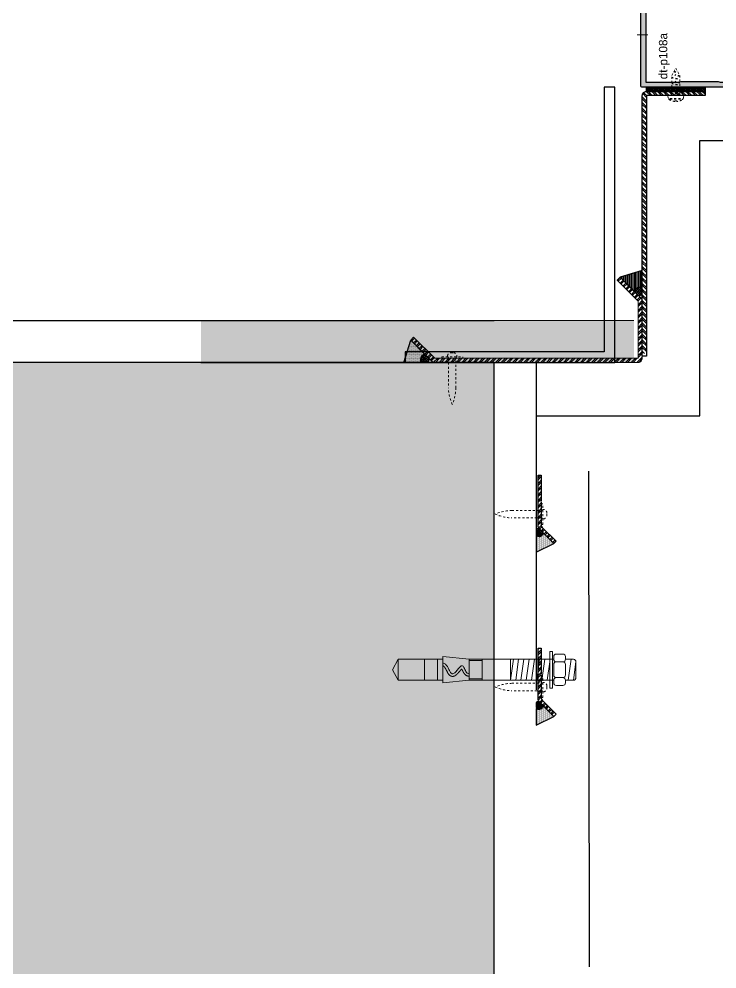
# Model space of a CAD drawing. Header units: inches. Extents: x -772 to 6765, y -813 to 4093.
# Drawn here: x 5967.34 to 6000.63, y 11.08 to 56.38 of the extents above; entities that cross this region are included whole.
import ezdxf

# ---------------------------------------------------------------- set-up
doc = ezdxf.new("R2010")
doc.units = ezdxf.units.IN
doc.header["$MEASUREMENT"] = 0
doc.linetypes.add('HIDDEN2', pattern=[0.1875, 0.125, -0.0625])
for name, color, linetype in [('aksoy_bant', 1, 'Continuous'), ('aksoy_block', 7, 'Continuous'), ('aksoy_detaytarama', 252, 'Continuous'), ('aksoy_kapali', 3, 'Continuous'), ('aksoy_silikon', 1, 'Continuous'), ('block_genel', 7, 'Continuous'), ('FHM_WAL_Siva', 30, 'Continuous'), ('H_FAC_Giydirme', 100, 'Continuous'), ('H_FAC_Metal', 181, 'Continuous'), ('H_GEN_YalitimIsi', 32, 'BATTING'), ('H_STR_Betonarme', 4, 'Continuous'), ('H_STR_BetonarmeTarama', 251, 'Continuous'), ('TARAMA', 251, 'Continuous'), ('VD', 13, 'Continuous')]:
    doc.layers.add(name, color=color, linetype=linetype)
for name, color, linetype, lineweight in [('aksoy_vida', 8, 'Continuous', 0), ('MRS-TARAMA', 253, 'Continuous', 13), ('S02_Beschriftung', 40, 'Continuous', 25)]:
    doc.layers.add(name, color=color, linetype=linetype, lineweight=lineweight)
doc.styles.get("Standard").update_dxf_attribs({"font": 'arial.ttf'})
doc.linetypes.add('BATTING', pattern='A,0.00254,-2.54,[134,ltypeshp.shx,S=2.54,R=0,X=-2.54,Y=0],-5.08,[134,ltypeshp.shx,S=2.54,R=180,X=2.54,Y=0],-2.54', length=10.16254)

# ---------------------------------------------------------------- blocks, each defined once
blk = doc.blocks.new('CIVI-22')
at = {"layer": 'aksoy_vida', "linetype": 'HIDDEN2', "ltscale": 0.2}
for points in [[(-1.8, 0.03), (-1.8, 14.06, -0.090362), (0, 22.06, -0.090362), (1.8, 14.06), (1.8, 0.03)], [(-1.8, 0.06, -0.125882), (-2, -0.75), (-2.22, -0.81), (-2.22, -1.15, 0.388879), (-0.63, -2.62), (0.63, -2.62, 0.388879), (2.22, -1.15), (2.22, -0.81), (2, -0.75, -0.125882), (1.8, 0.06)]]:
    blk.add_lwpolyline(points, format="xyb", dxfattribs=at)
blk.add_lwpolyline([(5, 0), (-5, 0), (-5, -0.75), (5, -0.75), (5, 0)], dxfattribs=at)
blk = doc.blocks.new('BASKI')
at = {"layer": 'aksoy_detaytarama'}
h = blk.add_hatch(dxfattribs=at)
h.set_pattern_fill('DOTS', color=256, scale=0.2, angle=-90)
h.set_pattern_definition([(270, (0, 0), (0.3175, -0.15875), [0, -0.3175])])
edge = h.paths.add_edge_path()
edge.add_line((-7.51, 7.51), (-2.44, 2.44))
edge.add_arc((-0.37, 2.2), 2.09, 49.0386, 173.3123, ccw=False)
edge.add_line((1, 3.77), (1, 11.67))
edge.add_line((1, 11.67), (-7.51, 7.51))
h = blk.add_hatch(dxfattribs=at)
h.set_pattern_fill('ANSI37', color=256, scale=0.2, angle=-90)
h.set_pattern_definition([(315, (0, 0), (0.44901, 0.44901), []), (45, (0, 0), (-0.44901, 0.44901), [])])
edge = h.paths.add_edge_path()
edge.add_arc((-0.06, 1.43), 1.06, 201.4413, 361.9736)
edge.add_line((1, 1.46), (1, 3.18))
edge.add_arc((-0.46, 2.37), 1.67, 29.1753, 189.1101)
edge.add_line((-2.11, 2.11), (-1.05, 1.04))
at = {"layer": 'TARAMA', "linetype": 'Continuous'}
h = blk.add_hatch(dxfattribs=at)
h.set_pattern_fill('ANSI32', color=256, scale=0.2, style=0)
h.set_pattern_definition([(45, (0, 0), (-1.34704, 1.34704), []), (45, (0.898, 0), (-1.34704, 1.34704), [])])
h.paths.add_polyline_path([(-1.5, -12.2), (-1.5, -0.62), (-8.57, 6.45), (-7.51, 7.51), (0, 0), (0, -25), (-1.5, -25), (-1.5, -12.8), (-1.2, -12.5)])
at = {"layer": 'aksoy_bant'}
blk.add_lwpolyline([(-1.05, 1.04, 0.843066), (1, 1.46), (1, 3.18, 0.838616), (-2.11, 2.11)], format="xyb", close=True, dxfattribs=at)
at = {"layer": 'aksoy_silikon'}
blk.add_lwpolyline([(-7.51, 7.51), (-2.44, 2.44, -0.602487), (1, 3.77), (1, 11.67)], format="xyb", close=True, dxfattribs=at)
at = {"layer": 'H_FAC_Metal'}
blk.add_lwpolyline([(-1.5, -12.2), (-1.5, -1.24, 0.198912), (-1.94, -0.18), (-8.57, 6.45), (-7.51, 7.51), (-0.44, 0.44, -0.198912), (0, -0.62), (0, -25), (-1.5, -25), (-1.5, -12.8), (-1.2, -12.5)], format="xyb", close=True, dxfattribs=at)
at = {"layer": 'VD', "rotation": 270}
blk.add_blockref('CIVI-22', (-1.51, -6.48), dxfattribs=at)
blk = doc.blocks.new('RYN_0342506', base_point=(58, 24.6))
at = {"layer": 'aksoy_detaytarama', "ltscale": 0.1, "extrusion": (0, 0, -1)}
h = blk.add_hatch(color=256, dxfattribs=at)
h.dxf.hatch_style = 1
h.paths.add_polyline_path([(-88.15, 53), (-88.15, 46.2), (-74.45, 46.2), (-74.45, 53)], flags=16)
edge = h.paths.add_edge_path()
edge.add_arc((-87.65, 72.1), 0.5, 450.0013, 539.9987)
edge.add_line((-88.15, 72.1), (-88.15, 54.7))
edge.add_line((-88.15, 54.7), (-58.5, 54.7))
edge.add_arc((-58.5, 54.2), 0.5, 360, 450, ccw=False)
edge.add_line((-58, 54.2), (-58, 52.5))
edge.add_line((-58, 52.5), (-58.11, 52.5))
edge.add_line((-58.11, 52.5), (-58.33, 52.12))
edge.add_arc((-58.5, 52.22), 0.2, 210, 330, ccw=False)
edge.add_line((-58.67, 52.12), (-58.83, 52.39))
edge.add_arc((-59, 52.29), 0.2, 390, 510)
edge.add_line((-59.17, 52.39), (-59.33, 52.12))
edge.add_arc((-59.5, 52.22), 0.2, 210, 330, ccw=False)
edge.add_line((-59.67, 52.12), (-59.83, 52.39))
edge.add_arc((-60, 52.29), 0.2, 390, 510)
edge.add_line((-60.17, 52.39), (-60.33, 52.12))
edge.add_arc((-60.5, 52.22), 0.2, 210, 330, ccw=False)
edge.add_line((-60.67, 52.12), (-60.83, 52.39))
edge.add_arc((-61, 52.29), 0.2, 390, 510)
edge.add_line((-61.17, 52.39), (-61.33, 52.12))
edge.add_arc((-61.5, 52.22), 0.2, 210, 330, ccw=False)
edge.add_line((-61.67, 52.12), (-61.83, 52.39))
edge.add_arc((-62, 52.29), 0.2, 390, 510)
edge.add_line((-62.17, 52.39), (-62.33, 52.12))
edge.add_arc((-62.5, 52.22), 0.2, 210, 330, ccw=False)
edge.add_line((-62.67, 52.12), (-62.83, 52.39))
edge.add_arc((-63, 52.29), 0.2, 390, 510)
edge.add_line((-63.17, 52.39), (-63.33, 52.12))
edge.add_arc((-63.5, 52.22), 0.2, 210, 330, ccw=False)
edge.add_line((-63.67, 52.12), (-63.83, 52.39))
edge.add_arc((-64, 52.29), 0.2, 390, 510)
edge.add_line((-64.17, 52.39), (-64.33, 52.12))
edge.add_arc((-64.5, 52.22), 0.2, 210, 330, ccw=False)
edge.add_line((-64.67, 52.12), (-64.83, 52.39))
edge.add_arc((-65, 52.29), 0.2, 390, 510)
edge.add_line((-65.17, 52.39), (-65.33, 52.12))
edge.add_arc((-65.5, 52.22), 0.2, 210, 330, ccw=False)
edge.add_line((-65.67, 52.12), (-65.83, 52.39))
edge.add_arc((-66, 52.29), 0.2, 390, 510)
edge.add_line((-66.17, 52.39), (-66.33, 52.12))
edge.add_arc((-66.5, 52.22), 0.2, 210, 330, ccw=False)
edge.add_line((-66.67, 52.12), (-66.83, 52.39))
edge.add_arc((-67, 52.29), 0.2, 390, 510)
edge.add_line((-67.17, 52.39), (-67.33, 52.12))
edge.add_arc((-67.5, 52.22), 0.2, 210, 330, ccw=False)
edge.add_line((-67.67, 52.12), (-67.83, 52.39))
edge.add_arc((-68, 52.29), 0.2, 390, 510)
edge.add_line((-68.17, 52.39), (-68.33, 52.12))
edge.add_arc((-68.5, 52.22), 0.2, 210, 330, ccw=False)
edge.add_line((-68.67, 52.12), (-68.83, 52.39))
edge.add_arc((-69, 52.29), 0.2, 390, 510)
edge.add_line((-69.17, 52.39), (-69.33, 52.12))
edge.add_arc((-69.5, 52.22), 0.2, 210, 330, ccw=False)
edge.add_line((-69.67, 52.12), (-69.83, 52.39))
edge.add_arc((-70, 52.29), 0.2, 390, 510)
edge.add_line((-70.17, 52.39), (-70.33, 52.12))
edge.add_arc((-70.5, 52.22), 0.2, 210, 330, ccw=False)
edge.add_line((-70.67, 52.12), (-70.89, 52.5))
edge.add_line((-70.89, 52.5), (-71, 52.5))
edge.add_arc((-71, 51.5), 1, 450, 540)
edge.add_line((-72, 51.5), (-72, 47.7))
edge.add_arc((-71, 47.7), 1, 540, 630)
edge.add_line((-71, 46.7), (-70.39, 46.7))
edge.add_line((-70.39, 46.7), (-70.17, 47.07))
edge.add_arc((-70, 46.97), 0.2, 390, 510, ccw=False)
edge.add_line((-69.83, 47.07), (-69.67, 46.81))
edge.add_arc((-69.5, 46.91), 0.2, 570, 690)
edge.add_line((-69.33, 46.81), (-69.17, 47.07))
edge.add_arc((-69, 46.97), 0.2, 390, 510, ccw=False)
edge.add_line((-68.83, 47.07), (-68.67, 46.81))
edge.add_arc((-68.5, 46.91), 0.2, 570, 690)
edge.add_line((-68.33, 46.81), (-68.17, 47.07))
edge.add_arc((-68, 46.97), 0.2, 390, 510, ccw=False)
edge.add_line((-67.83, 47.07), (-67.67, 46.81))
edge.add_arc((-67.5, 46.91), 0.2, 570, 690)
edge.add_line((-67.33, 46.81), (-67.17, 47.07))
edge.add_arc((-67, 46.97), 0.2, 390, 510, ccw=False)
edge.add_line((-66.83, 47.07), (-66.67, 46.81))
edge.add_arc((-66.5, 46.91), 0.2, 570, 690)
edge.add_line((-66.33, 46.81), (-66.17, 47.07))
edge.add_arc((-66, 46.97), 0.2, 390, 510, ccw=False)
edge.add_line((-65.83, 47.07), (-65.67, 46.81))
edge.add_arc((-65.5, 46.91), 0.2, 570, 690)
edge.add_line((-65.33, 46.81), (-65.17, 47.07))
edge.add_arc((-65, 46.97), 0.2, 390, 510, ccw=False)
edge.add_line((-64.83, 47.07), (-64.67, 46.81))
edge.add_arc((-64.5, 46.91), 0.2, 570, 690)
edge.add_line((-64.33, 46.81), (-64.17, 47.07))
edge.add_arc((-64, 46.97), 0.2, 390, 510, ccw=False)
edge.add_line((-63.83, 47.07), (-63.67, 46.81))
edge.add_arc((-63.5, 46.91), 0.2, 570, 690)
edge.add_line((-63.33, 46.81), (-63.17, 47.07))
edge.add_arc((-63, 46.97), 0.2, 390, 510, ccw=False)
edge.add_line((-62.83, 47.07), (-62.67, 46.81))
edge.add_arc((-62.5, 46.91), 0.2, 570, 690)
edge.add_line((-62.33, 46.81), (-62.17, 47.07))
edge.add_arc((-62, 46.97), 0.2, 390, 510, ccw=False)
edge.add_line((-61.83, 47.07), (-61.67, 46.81))
edge.add_arc((-61.5, 46.91), 0.2, 570, 690)
edge.add_line((-61.33, 46.81), (-61.17, 47.07))
edge.add_arc((-61, 46.97), 0.2, 390, 510, ccw=False)
edge.add_line((-60.83, 47.07), (-60.67, 46.81))
edge.add_arc((-60.5, 46.91), 0.2, 570, 690)
edge.add_line((-60.33, 46.81), (-60.17, 47.07))
edge.add_arc((-60, 46.97), 0.2, 390, 510, ccw=False)
edge.add_line((-59.83, 47.07), (-59.67, 46.81))
edge.add_arc((-59.5, 46.91), 0.2, 570, 690)
edge.add_line((-59.33, 46.81), (-59.17, 47.07))
edge.add_arc((-59, 46.97), 0.2, 390, 510, ccw=False)
edge.add_line((-58.83, 47.07), (-58.61, 46.7))
edge.add_line((-58.61, 46.7), (-58, 46.7))
edge.add_line((-58, 46.7), (-58, 45))
edge.add_arc((-58.5, 45), 0.5, 270, 360, ccw=False)
edge.add_line((-58.5, 44.5), (-88.15, 44.5))
edge.add_line((-88.15, 44.5), (-88.15, 27.1))
edge.add_arc((-87.65, 27.1), 0.5, 540.0013, 629.9987)
edge.add_line((-87.65, 26.6), (-79.85, 26.6))
edge.add_line((-79.85, 26.6), (-79.85, 32.9))
edge.add_arc((-78.65, 32.9), 1.2, 450, 540, ccw=False)
edge.add_line((-78.65, 34.1), (-75.15, 34.1))
edge.add_arc((-75.15, 33.6), 0.5, 360, 450, ccw=False)
edge.add_line((-74.65, 33.6), (-74.65, 32.2))
edge.add_arc((-74.95, 32.2), 0.3, 270, 360.5033, ccw=False)
edge.add_line((-74.95, 31.9), (-75.15, 31.9))
edge.add_arc((-75.15, 32.4), 0.5, 540, 630, ccw=False)
edge.add_line((-75.65, 32.4), (-75.65, 32.9))
edge.add_line((-75.65, 32.9), (-77.65, 32.9))
edge.add_line((-77.65, 32.9), (-77.65, 29.6))
edge.add_line((-77.65, 29.6), (-77.85, 29.4))
edge.add_line((-77.85, 29.4), (-77.65, 29.2))
edge.add_line((-77.65, 29.2), (-77.65, 25.9))
edge.add_line((-77.65, 25.9), (-75.65, 25.9))
edge.add_line((-75.65, 25.9), (-75.65, 26.4))
edge.add_arc((-75.15, 26.4), 0.5, 450, 540, ccw=False)
edge.add_line((-75.15, 26.9), (-74.95, 26.9))
edge.add_arc((-74.95, 26.6), 0.3, 360, 450, ccw=False)
edge.add_line((-74.65, 26.6), (-74.65, 25.1))
edge.add_arc((-75.15, 25.1), 0.5, 270, 360, ccw=False)
edge.add_line((-75.15, 24.6), (-220.65, 24.6))
edge.add_arc((-220.65, 25.1), 0.5, 540.0003, 629.9997, ccw=False)
edge.add_line((-221.15, 25.1), (-221.15, 74.1))
edge.add_arc((-220.65, 74.1), 0.5, 450.0003, 539.9997, ccw=False)
edge.add_line((-220.65, 74.6), (-75.15, 74.6))
edge.add_arc((-75.15, 74.1), 0.5, 360, 450, ccw=False)
edge.add_line((-74.65, 74.1), (-74.65, 72.6))
edge.add_arc((-74.95, 72.6), 0.3, 270, 360, ccw=False)
edge.add_line((-74.95, 72.3), (-75.15, 72.3))
edge.add_arc((-75.15, 72.8), 0.5, 180, 270, ccw=False)
edge.add_line((-75.65, 72.8), (-75.65, 73.3))
edge.add_line((-75.65, 73.3), (-77.65, 73.3))
edge.add_line((-77.65, 73.3), (-77.65, 70))
edge.add_line((-77.65, 70), (-77.85, 69.8))
edge.add_line((-77.85, 69.8), (-77.65, 69.6))
edge.add_line((-77.65, 69.6), (-77.65, 66.3))
edge.add_line((-77.65, 66.3), (-75.65, 66.3))
edge.add_line((-75.65, 66.3), (-75.65, 66.8))
edge.add_arc((-75.15, 66.8), 0.5, 450, 540, ccw=False)
edge.add_line((-75.15, 67.3), (-74.95, 67.3))
edge.add_arc((-74.95, 67), 0.3, 359.4967, 450, ccw=False)
edge.add_line((-74.65, 67), (-74.65, 65.6))
edge.add_arc((-75.15, 65.6), 0.5, 270, 360, ccw=False)
edge.add_line((-75.15, 65.1), (-78.65, 65.1))
edge.add_arc((-78.65, 66.3), 1.2, 540, 630, ccw=False)
edge.add_line((-79.85, 66.3), (-79.85, 72.6))
edge.add_line((-79.85, 72.6), (-87.65, 72.6))
h.paths.add_polyline_path([(-218.65, 72.4), (-203.15, 72.4), (-202.15, 72.1), (-184.15, 72.1), (-183.15, 72.4), (-132.15, 72.4), (-131.15, 72.1), (-127.15, 72.1), (-126.15, 72.4), (-90.15, 72.4), (-90.15, 26.8), (-126.15, 26.8), (-127.15, 27.1), (-131.15, 27.1), (-132.15, 26.8), (-183.15, 26.8), (-183.15, 26.8), (-184.15, 27.1), (-202.15, 27.1), (-203.15, 26.8), (-218.65, 26.8)], flags=16)
at = {"layer": 'H_FAC_Giydirme', "extrusion": (0, 0, -1)}
blk.add_lwpolyline([(-87.65, 72.6, 0.4142), (-88.15, 72.1), (-88.15, 54.7), (-58.5, 54.7, -0.414214), (-58, 54.2), (-58, 52.5), (-58.11, 52.5), (-58.33, 52.12, -0.57735), (-58.67, 52.12), (-58.83, 52.39, 0.57735), (-59.17, 52.39), (-59.33, 52.12, -0.57735), (-59.67, 52.12), (-59.83, 52.39, 0.57735), (-60.17, 52.39), (-60.33, 52.12, -0.57735), (-60.67, 52.12), (-60.83, 52.39, 0.57735), (-61.17, 52.39), (-61.33, 52.12, -0.57735), (-61.67, 52.12), (-61.83, 52.39, 0.57735), (-62.17, 52.39), (-62.33, 52.12, -0.57735), (-62.67, 52.12), (-62.83, 52.39, 0.57735), (-63.17, 52.39), (-63.33, 52.12, -0.57735), (-63.67, 52.12), (-63.83, 52.39, 0.57735), (-64.17, 52.39), (-64.33, 52.12, -0.57735), (-64.67, 52.12), (-64.83, 52.39, 0.57735), (-65.17, 52.39), (-65.33, 52.12, -0.57735), (-65.67, 52.12), (-65.83, 52.39, 0.57735), (-66.17, 52.39), (-66.33, 52.12, -0.57735), (-66.67, 52.12), (-66.83, 52.39, 0.57735), (-67.17, 52.39), (-67.33, 52.12, -0.57735), (-67.67, 52.12), (-67.83, 52.39, 0.57735), (-68.17, 52.39), (-68.33, 52.12, -0.57735), (-68.67, 52.12), (-68.83, 52.39, 0.57735), (-69.17, 52.39), (-69.33, 52.12, -0.57735), (-69.67, 52.12), (-69.83, 52.39, 0.57735), (-70.17, 52.39), (-70.33, 52.12, -0.57735), (-70.67, 52.12), (-70.89, 52.5), (-71, 52.5, 0.414214), (-72, 51.5), (-72, 47.7, 0.414214), (-71, 46.7), (-70.39, 46.7), (-70.17, 47.07, -0.57735), (-69.83, 47.07), (-69.67, 46.81, 0.57735), (-69.33, 46.81), (-69.17, 47.07, -0.57735), (-68.83, 47.07), (-68.67, 46.81, 0.57735), (-68.33, 46.81), (-68.17, 47.07, -0.57735), (-67.83, 47.07), (-67.67, 46.81, 0.57735), (-67.33, 46.81), (-67.17, 47.07, -0.57735), (-66.83, 47.07), (-66.67, 46.81, 0.57735), (-66.33, 46.81), (-66.17, 47.07, -0.57735), (-65.83, 47.07), (-65.67, 46.81, 0.57735), (-65.33, 46.81), (-65.17, 47.07, -0.57735), (-64.83, 47.07), (-64.67, 46.81, 0.57735), (-64.33, 46.81), (-64.17, 47.07, -0.57735), (-63.83, 47.07), (-63.67, 46.81, 0.57735), (-63.33, 46.81), (-63.17, 47.07, -0.57735), (-62.83, 47.07), (-62.67, 46.81, 0.57735), (-62.33, 46.81), (-62.17, 47.07, -0.57735), (-61.83, 47.07), (-61.67, 46.81, 0.57735), (-61.33, 46.81), (-61.17, 47.07, -0.57735), (-60.83, 47.07), (-60.67, 46.81, 0.57735), (-60.33, 46.81), (-60.17, 47.07, -0.57735), (-59.83, 47.07), (-59.67, 46.81, 0.57735), (-59.33, 46.81), (-59.17, 47.07, -0.57735), (-58.83, 47.07), (-58.61, 46.7), (-58, 46.7), (-58, 45, -0.414214), (-58.5, 44.5), (-88.15, 44.5), (-88.15, 27.1, 0.4142), (-87.65, 26.6), (-79.85, 26.6), (-79.85, 32.9, -0.414214), (-78.65, 34.1), (-75.15, 34.1, -0.414214), (-74.65, 33.6), (-74.65, 32.2, -0.416789), (-74.95, 31.9), (-75.15, 31.9, -0.414214), (-75.65, 32.4), (-75.65, 32.9), (-77.65, 32.9), (-77.65, 29.6), (-77.85, 29.4), (-77.65, 29.2), (-77.65, 25.9), (-75.65, 25.9), (-75.65, 26.4, -0.414214), (-75.15, 26.9), (-74.95, 26.9, -0.414214), (-74.65, 26.6), (-74.65, 25.1, -0.414214), (-75.15, 24.6), (-220.65, 24.6, -0.41421), (-221.15, 25.1), (-221.15, 74.1, -0.41421), (-220.65, 74.6), (-75.15, 74.6, -0.414214), (-74.65, 74.1), (-74.65, 72.6, -0.414214), (-74.95, 72.3), (-75.15, 72.3, -0.414214), (-75.65, 72.8), (-75.65, 73.3), (-77.65, 73.3), (-77.65, 70), (-77.85, 69.8), (-77.65, 69.6), (-77.65, 66.3), (-75.65, 66.3), (-75.65, 66.8, -0.414214), (-75.15, 67.3), (-74.95, 67.3, -0.416789), (-74.65, 67), (-74.65, 65.6, -0.414214), (-75.15, 65.1), (-78.65, 65.1, -0.414214), (-79.85, 66.3), (-79.85, 72.6)], format="xyb", close=True, dxfattribs=at)
for points in [[(-218.65, 72.4), (-203.15, 72.4), (-202.15, 72.1), (-184.15, 72.1), (-183.15, 72.4), (-132.15, 72.4), (-131.15, 72.1), (-127.15, 72.1), (-126.15, 72.4), (-90.15, 72.4), (-90.15, 26.8), (-126.15, 26.8), (-127.15, 27.1), (-131.15, 27.1), (-132.15, 26.8), (-183.15, 26.8), (-183.15, 26.8), (-184.15, 27.1), (-202.15, 27.1), (-203.15, 26.8), (-218.65, 26.8)], [(-88.15, 53), (-88.15, 46.2), (-74.45, 46.2), (-74.45, 53)]]:
    blk.add_lwpolyline(points, close=True, dxfattribs=at)
at = {"layer": 'H_FAC_Giydirme'}
blk.add_lwpolyline([(88.15, 53), (88.15, 46.2), (74.45, 46.2), (74.45, 53), (88.15, 53)], close=True, dxfattribs=at)
blk = doc.blocks.new('205437_s')
at = {"layer": 'aksoy_vida', "linetype": 'HIDDEN2', "lineweight": 35, "ltscale": 0.1}
for p, q in [((-1.52, -2.78), (-1.52, 2.78)), ((0.4, 1.95), (0.98, -0.49)), ((2.21, 0.74), (2.85, -1.95)), ((3.26, 1.95), (3.84, -0.49)), ((5.07, 0.74), (5.72, -1.95)), ((6.13, 1.95), (6.71, -0.49)), ((7.93, 0.74), (8.58, -1.95)), ((9.27, 1.95), (9.86, -0.49)), ((11.44, -0.91), (10.98, 0.71))]:
    blk.add_line(p, q, dxfattribs=at)
at = {"layer": 'aksoy_vida', "linetype": 'HIDDEN2', "ltscale": 0.1}
blk.add_lwpolyline([(0, -3.75), (0, 3.75), (-1.1, 3.61, 0.214256), (-2.12, 2.83, 0.099417), (-2.8, 0.42), (-2.51, 0.42), (-2.51, -0.42), (-2.8, -0.42, 0.099416), (-2.12, -2.83, 0.214256), (-1.1, -3.61)], format="xyb", close=True, dxfattribs=at)
blk.add_lwpolyline([(0, -1.95), (9.62, -1.95), (13, 0), (9.62, 1.95), (0, 1.95)], close=True, dxfattribs=at)
blk = doc.blocks.new('sove2')
at = {"layer": 'aksoy_detaytarama', "lineweight": 5}
h = blk.add_hatch(color=256, dxfattribs=at)
h.dxf.hatch_style = 1
h.paths.add_polyline_path([(27.4, -6), (27.4, -28), (25.4, -28), (25.4, -8), (-29.98, -8), (-29.98, 14), (-27.98, 14), (-27.98, -6)])
at = {"layer": 'aksoy_kapali', "lineweight": 5}
for points in [[(221.66, -43.01), (221.66, -32.99)], [(223.48, -38), (218.33, -38)]]:
    blk.add_lwpolyline(points, dxfattribs=at)
at = {"layer": 'H_FAC_Giydirme', "lineweight": 5}
blk.add_lwpolyline([(27.4, -6), (27.4, -28), (25.4, -28), (25.4, -8), (-29.98, -8), (-29.98, 14), (-27.98, 14), (-27.98, -6)], close=True, dxfattribs=at)
blk = doc.blocks.new('dubel')
at = {"layer": 'aksoy_vida'}
for p, q in [((83.52, -24.75), (78.52, -27.5)), ((88.52, -27.5), (83.52, -24.75)), ((88.52, -27.5), (78.52, -27.5)), ((78.52, -48.75), (78.52, -27.5)), ((88.52, -48.75), (88.52, -27.5)), ((88.52, -40), (78.52, -40)), ((89.77, -48.75), (77.27, -48.75)), ((77.27, -48.75), (78.52, -61.25)), ((88.52, -46.25), (78.52, -46.25)), ((89.77, -48.75), (88.52, -61.25)), ((78.52, -101.63), (78.52, -61.25)), ((88.52, -61.25), (78.52, -61.25)), ((79.14, -67.5), (79.14, -61.25)), ((87.89, -67.5), (87.89, -61.25)), ((88.52, -101.63), (88.52, -61.25)), ((78.52, -67.5), (88.52, -67.5)), ((88.52, -67.5), (78.52, -67.5)), ((88.52, -81), (78.52, -82.41)), ((88.52, -81), (78.52, -81)), ((88.52, -83.5), (78.52, -84.91)), ((88.52, -86), (78.52, -87.41)), ((88.52, -88.5), (78.52, -89.91)), ((88.52, -91), (78.52, -92.41)), ((88.52, -93.5), (78.52, -94.91)), ((88.52, -96), (78.52, -97.41)), ((88.52, -98.5), (79.67, -99.75)), ((88.52, -98.5), (79.67, -99.75)), ((92.27, -99.75), (74.77, -99.75)), ((74.77, -101), (74.77, -99.75)), ((92.27, -101), (74.77, -101)), ((76.02, -106), (76.02, -102.88)), ((78.52, -101.63), (77.27, -101.63)), ((79.77, -106), (79.77, -102.88)), ((86.02, -101.63), (81.02, -101.63)), ((87.27, -106), (87.27, -102.88)), ((88.52, -101.63), (89.77, -101.63)), ((91.02, -106), (91.02, -102.88)), ((92.27, -101), (92.27, -99.75)), ((78.52, -107.25), (77.27, -107.25)), ((78.52, -111), (78.52, -107.25)), ((88.52, -108.5), (78.52, -109.91)), ((86.02, -107.25), (81.02, -107.25)), ((88.52, -107.25), (89.77, -107.25)), ((88.52, -111), (88.52, -107.25)), ((88.52, -111), (79.67, -112.25)), ((87.27, -112.25), (79.77, -112.25))]:
    blk.add_line(p, q, dxfattribs=at)
for points in [[(80.27, -48.75), (80.5, -49.44), (80.9, -50.03), (81.43, -50.54), (82.03, -50.96), (82.68, -51.33), (83.33, -51.65), (83.94, -51.94), (84.46, -52.21), (84.88, -52.47), (85.17, -52.74), (85.36, -53), (85.45, -53.27), (85.45, -53.54), (85.36, -53.82), (85.19, -54.11), (84.95, -54.42), (84.65, -54.74), (84.3, -55.07), (83.92, -55.4), (83.52, -55.74), (83.12, -56.07), (82.74, -56.4), (82.39, -56.71), (82.1, -57), (81.87, -57.27), (81.71, -57.52), (81.62, -57.76), (81.61, -57.98), (81.68, -58.19), (81.84, -58.4), (82.08, -58.6), (82.42, -58.81), (82.85, -59.03), (83.34, -59.26), (83.85, -59.5), (84.34, -59.77), (84.78, -60.08), (85.12, -60.42), (85.34, -60.81), (85.39, -61.25)], [(81.59, -48.75), (81.61, -48.8), (81.63, -48.86), (81.66, -48.91), (81.7, -48.97), (81.74, -49.03), (81.78, -49.08), (81.82, -49.14), (81.86, -49.2), (81.91, -49.25), (81.95, -49.3), (82, -49.35), (82.05, -49.39), (82.09, -49.44), (82.14, -49.48), (82.19, -49.53), (82.24, -49.57), (82.3, -49.61), (82.35, -49.65), (82.41, -49.7), (82.47, -49.74), (82.53, -49.78), (82.59, -49.82), (82.65, -49.86), (82.72, -49.9), (82.78, -49.94), (82.85, -49.98), (82.92, -50.03), (82.99, -50.07), (83.06, -50.1), (83.13, -50.14), (83.2, -50.18), (83.27, -50.22), (83.35, -50.26), (83.42, -50.3), (83.49, -50.34), (83.57, -50.37), (83.65, -50.41), (83.72, -50.45), (83.8, -50.49), (83.87, -50.52), (83.95, -50.56), (84.03, -50.6), (84.1, -50.63), (84.18, -50.67), (84.26, -50.71), (84.33, -50.75), (84.41, -50.78), (84.49, -50.82), (84.56, -50.86), (84.64, -50.9), (84.71, -50.93), (84.79, -50.97), (84.86, -51.01), (84.93, -51.05), (85.01, -51.09), (85.08, -51.13), (85.15, -51.17), (85.22, -51.21), (85.29, -51.26), (85.36, -51.3), (85.42, -51.34), (85.49, -51.39), (85.55, -51.44), (85.62, -51.48), (85.68, -51.53), (85.74, -51.58), (85.8, -51.63), (85.86, -51.68), (85.92, -51.74), (85.98, -51.79), (86.04, -51.85), (86.09, -51.91), (86.14, -51.97), (86.19, -52.03), (86.24, -52.09), (86.29, -52.16), (86.34, -52.23), (86.38, -52.3), (86.42, -52.37), (86.46, -52.44), (86.5, -52.52), (86.53, -52.59), (86.56, -52.67), (86.59, -52.75), (86.61, -52.83), (86.64, -52.91), (86.65, -52.99), (86.67, -53.07), (86.68, -53.16), (86.69, -53.24), (86.69, -53.32), (86.69, -53.4), (86.69, -53.49), (86.69, -53.57), (86.68, -53.65), (86.67, -53.73), (86.65, -53.8), (86.64, -53.88), (86.62, -53.96), (86.6, -54.03), (86.58, -54.1), (86.55, -54.17), (86.52, -54.24), (86.5, -54.31), (86.47, -54.38), (86.43, -54.44), (86.4, -54.51), (86.37, -54.57), (86.33, -54.63), (86.3, -54.69), (86.26, -54.75), (86.22, -54.8), (86.18, -54.86), (86.14, -54.91), (86.1, -54.97), (86.06, -55.02), (86.02, -55.08), (85.98, -55.13), (85.94, -55.18), (85.89, -55.23), (85.85, -55.28), (85.81, -55.33), (85.76, -55.38), (85.71, -55.43), (85.67, -55.48), (85.62, -55.52), (85.58, -55.57), (85.53, -55.62), (85.48, -55.67), (85.43, -55.71), (85.38, -55.76), (85.34, -55.81), (85.29, -55.85), (85.24, -55.9), (85.19, -55.94), (85.14, -55.99), (85.09, -56.04), (85.04, -56.08), (84.99, -56.13), (84.94, -56.17), (84.88, -56.22), (84.83, -56.26), (84.78, -56.3), (84.73, -56.35), (84.68, -56.39), (84.63, -56.44), (84.58, -56.48), (84.53, -56.52), (84.48, -56.57), (84.43, -56.61), (84.38, -56.65), (84.33, -56.69), (84.28, -56.74), (84.23, -56.78), (84.18, -56.82), (84.13, -56.86), (84.08, -56.9), (84.03, -56.94), (83.98, -56.98), (83.93, -57.02), (83.89, -57.06), (83.84, -57.1), (83.79, -57.14), (83.75, -57.18), (83.7, -57.22), (83.66, -57.26), (83.62, -57.3), (83.57, -57.33), (83.53, -57.37), (83.49, -57.41), (83.45, -57.44), (83.41, -57.47), (83.38, -57.51), (83.34, -57.54), (83.31, -57.57), (83.28, -57.6), (83.25, -57.62), (83.23, -57.64), (83.21, -57.67), (83.19, -57.69), (83.18, -57.71), (83.18, -57.72), (83.17, -57.74), (83.18, -57.76), (83.19, -57.78), (83.21, -57.8), (83.24, -57.81), (83.26, -57.83), (83.3, -57.85), (83.34, -57.87), (83.38, -57.89), (83.43, -57.92), (83.48, -57.94), (83.53, -57.96), (83.58, -57.99), (83.64, -58.02), (83.7, -58.04), (83.76, -58.07), (83.82, -58.1), (83.89, -58.13), (83.95, -58.16), (84.02, -58.2), (84.08, -58.23), (84.15, -58.26), (84.22, -58.29), (84.29, -58.33), (84.36, -58.36), (84.43, -58.4), (84.5, -58.44), (84.57, -58.48), (84.64, -58.51), (84.71, -58.55), (84.78, -58.59), (84.86, -58.64), (84.93, -58.68), (85, -58.72), (85.07, -58.77), (85.15, -58.82), (85.22, -58.87), (85.29, -58.92), (85.36, -58.97), (85.43, -59.02), (85.5, -59.08), (85.57, -59.14), (85.65, -59.2), (85.72, -59.26), (85.79, -59.33), (85.86, -59.4), (85.93, -59.48), (86, -59.56), (86.07, -59.66), (86.14, -59.76), (86.22, -59.87), (86.29, -59.99), (86.37, -60.14), (86.44, -60.3), (86.5, -60.49), (86.56, -60.71), (86.61, -60.96), (86.65, -61.25)]]:
    blk.add_lwpolyline(points, dxfattribs=at)
for centre, start, end in [((77.27, -102.88), 90, 180), ((78.52, -102.88), 0, 90), ((81.02, -102.88), 90, 180), ((86.02, -102.88), 0, 90), ((88.52, -102.88), 90, 180), ((89.77, -102.88), 0, 90), ((77.27, -106), 180, 270), ((78.52, -106), 270, 0), ((81.02, -106), 180, 270), ((86.02, -106), 270, 0), ((88.52, -106), 180, 270), ((89.77, -106), 270, 0), ((79.77, -111), 180, 270), ((87.27, -111), 270, 0)]:
    blk.add_arc(centre, 1.25, start, end, dxfattribs=at)
blk = doc.blocks.new('dt-p108a')
at = {"layer": 'aksoy_detaytarama'}
h = blk.add_hatch(dxfattribs=at)
h.set_pattern_fill('DOTS', color=256, scale=0.243206, angle=-450)
h.set_pattern_definition([(270, (79100.3348, -42717.01224), (0.3860900977, -0.1930450489), [0, -0.3860900977])])
edge = h.paths.add_edge_path()
edge.add_line((-145.65, 109.79), (-152.42, 103.03))
edge.add_arc((-154.87, 102.71), 2.47, 7.392, 123.7827)
edge.add_line((-156.25, 104.77), (-156.25, 113.09))
edge.add_line((-156.25, 113.09), (-145.65, 109.79))
h = blk.add_hatch(dxfattribs=at)
h.set_pattern_fill('ANSI32', color=256, scale=0.2, angle=-90)
h.set_pattern_definition([(315, (-1506258.3119, -767081.181), (1.3470384182, 1.3470384182), []), (315, (-1506258.3119, -767082.079), (1.3470384182, 1.3470384182), [])])
edge = h.paths.add_edge_path()
edge.add_line((-115.63, 9.94), (-117.04, 11.36))
edge.add_line((-117.04, 11.36), (-127.08, 1.35))
edge.add_line((-127.08, 1.35), (-154.25, 1.35))
edge.add_line((-154.25, 1.35), (-154.25, 98.34))
edge.add_line((-154.25, 98.34), (-144.24, 108.38))
edge.add_line((-144.24, 108.38), (-145.66, 109.79))
edge.add_line((-145.66, 109.79), (-155.67, 99.75))
edge.add_arc((-154.25, 98.34), 2, 135.0791, 180)
edge.add_line((-156.25, 98.34), (-156.25, 1.35))
edge.add_arc((-154.25, 1.35), 2, 180, 270)
edge.add_line((-154.25, -0.65), (-127.08, -0.65))
edge.add_arc((-127.08, 1.35), 2, 270, 314.9209)
edge.add_line((-125.66, -0.07), (-115.63, 9.94))
h = blk.add_hatch(dxfattribs=at)
h.set_pattern_fill('ANSI37', color=256, scale=0.243206, angle=-450)
h.set_pattern_definition([(315, (79099.89966, -42717.26034), (0.5460138525, 0.5460138525), []), (45, (79099.89966, -42717.26034), (-0.5460138525, 0.5460138525), [])])
edge = h.paths.add_edge_path()
edge.add_arc((-154.88, 102.66), 1.5, 204.7282, 317.0048, ccw=False)
edge.add_line((-156.25, 102.03), (-156.25, 104.39))
edge.add_arc((-154.88, 102.64), 2.22, 3.0381, 128.1237, ccw=False)
edge.add_line((-152.67, 102.76), (-153.78, 101.64))
h = blk.add_hatch(dxfattribs=at)
h.set_pattern_fill('DOTS', color=256, scale=0.243206, angle=-360)
h.set_pattern_definition([(360, (42627.0875, 79305.93737), (0.1930450489, 0.3860900977), [0, -0.3860900977])])
edge = h.paths.add_edge_path()
edge.add_line((-115.63, 9.95), (-122.39, 3.18))
edge.add_arc((-122.71, 0.73), 2.47, -33.7827, 82.608, ccw=False)
edge.add_line((-120.65, -0.65), (-112.33, -0.65))
edge.add_line((-112.33, -0.65), (-115.63, 9.95))
h = blk.add_hatch(dxfattribs=at)
h.set_pattern_fill('ANSI37', color=256, scale=0.243206, angle=-360)
h.set_pattern_definition([(45, (42627.3356, 79305.5022), (-0.5460138525, 0.5460138525), []), (135, (42627.3356, 79305.5022), (-0.5460138525, -0.5460138525), [])])
edge = h.paths.add_edge_path()
edge.add_arc((-122.76, 0.72), 1.5, 132.9952, 245.2718)
edge.add_line((-123.39, -0.65), (-121.03, -0.65))
edge.add_arc((-122.78, 0.72), 2.22, 321.8763, 446.9619)
edge.add_line((-122.66, 2.93), (-123.78, 1.82))
h = blk.add_hatch(dxfattribs=at)
h.set_pattern_fill('ANSI32', color=256, scale=0.2)
h.set_pattern_definition([(45, (-452707.4337, -60539.6092), (-1.347038418, 1.347038418), []), (45, (-452706.5356, -60539.6092), (-1.347038418, 1.347038418), [])])
edge = h.paths.add_edge_path()
edge.add_line((-152, -2.65), (-152, -0.65))
edge.add_line((-152, -0.65), (-29, -0.65))
edge.add_arc((-29, -2.65), 2, 0, 90, ccw=False)
edge.add_line((-27, -2.65), (-27, -30.65))
edge.add_line((-27, -30.65), (-29, -30.65))
edge.add_line((-29, -30.65), (-29, -2.65))
edge.add_line((-29, -2.65), (-152, -2.65))
h = blk.add_hatch(dxfattribs=at)
h.set_pattern_fill('ANSI37', color=256, scale=0.2, angle=-180)
h.set_pattern_definition([(225, (539880.8616, 71579.9631), (0.44901280605, -0.44901280605), []), (315, (539880.8616, 71579.9631), (0.44901280605, 0.44901280605), [])])
h.paths.add_polyline_path([(-25, -30.65), (-27, -30.65), (-27, -2.65), (-25, -2.65)])
at = {"layer": 'MRS-TARAMA'}
h = blk.add_hatch(dxfattribs=at)
h.set_pattern_fill('AR-SAND', color=256, scale=0.1)
h.set_pattern_definition([(37.5, (-239260.2267, 3257.1443), (-0.16000313, 4.89413237), [0, -3.8608, 0, -4.318, 0, -4.1275]), (7.5, (-239260.227, 3257.1443), (4.49523283, 7.168251), [0, -2.0828, 0, -3.4798, 0, -1.3335]), (327.5, (-239263.351, 3257.1443), (7.9099237, 0.01437185), [0, -1.27, 0, -4.572, 0, -5.969]), (317.5, (-239263.351, 3257.144), (7.63556452, 2.22929323), [0, -0.635, 0, -2.9972, 0, -3.429])])
h.paths.add_polyline_path([(-156.25, 209.83), (-136.25, 209.83), (-136.25, 3.35), (-156.25, 3.35)])
at = {"layer": 'aksoy_bant'}
for points in [[(-153.78, 101.64, -0.533258), (-156.25, 102.03), (-156.25, 104.39, -0.607326), (-152.67, 102.76)], [(-123.78, 1.82, 0.533258), (-123.39, -0.65), (-121.03, -0.65, 0.607326), (-122.66, 2.93)]]:
    blk.add_lwpolyline(points, format="xyb", close=True, dxfattribs=at)
at = {"layer": 'aksoy_kapali'}
blk.add_lwpolyline([(-156.25, 209.83), (-156.25, 50), (-312.4, 50)], dxfattribs=at)
at = {"layer": 'aksoy_silikon'}
for points in [[(-145.65, 109.79), (-152.42, 103.03, 0.556539), (-156.25, 104.77), (-156.25, 113.09)], [(-115.63, 9.95), (-122.39, 3.18, -0.556539), (-120.65, -0.65), (-112.33, -0.65)]]:
    blk.add_lwpolyline(points, format="xyb", close=True, dxfattribs=at)
blk.add_lwpolyline([(-25, -30.65), (-27, -30.65), (-27, -2.65), (-25, -2.65)], close=True, dxfattribs=at)
at = {"layer": 'H_FAC_Metal', "lineweight": 5}
blk.add_lwpolyline([(-115.63, 9.94), (-117.04, 11.36), (-127.08, 1.35), (-154.25, 1.35), (-154.25, 98.34), (-144.24, 108.38), (-145.66, 109.79), (-155.67, 99.75, 0.198553), (-156.25, 98.34), (-156.25, 1.35, 0.414214), (-154.25, -0.65), (-127.08, -0.65, 0.198553), (-125.66, -0.07)], format="xyb", close=True, dxfattribs=at)
at = {"layer": 'H_FAC_Metal', "ltscale": 0.1, "const_width": 0.0001}
for points in [[(-274.75, -239), (-274.75, 50), (-324.75, 50)], [(-280.75, -239), (-280.75, 44), (-324.75, 44)]]:
    blk.add_lwpolyline(points, dxfattribs=at)
at = {"layer": 'H_FAC_Metal'}
blk.add_lwpolyline([(-153.25, -0.65), (-29, -0.65, -0.414214), (-27, -2.65), (-27, -30.65), (-29, -30.65), (-29, -2.65), (-153.25, -2.65), (-153.25, -0.65)], format="xyb", dxfattribs=at)
at = {"layer": 'H_GEN_YalitimIsi', "ltscale": 2.5}
blk.add_line((-208.07, 25.05), (-444.4, 24.65), dxfattribs=at)
blk.add_lwpolyline([(-181.75, 50), (-181.75, -28.15), (-50.5, -28.15), (-50.5, -139.88)], dxfattribs=at)
at = {"layer": 'MRS-TARAMA', "elevation": 0}
blk.add_lwpolyline([(-136.25, 209.83), (-136.25, 3.35)], dxfattribs=at)
at = {"ltscale": 0.1, "xscale": -1}
blk.add_blockref('dubel', (-219.23, 143.21), dxfattribs=at)
at = {"ltscale": 0.1, "rotation": 89.99999999999999}
blk.add_blockref('sove2', (-38, -221.66), dxfattribs=at)
at = {"layer": 'aksoy_block', "extrusion": (0, 0, -1), "zscale": -1, "rotation": 270}
blk.add_blockref('CIVI-22', (154.25, 90), dxfattribs=at)
at = {"layer": 'aksoy_block', "extrusion": (0, 0, -1), "rotation": 90.00000000000001}
blk.add_blockref('RYN_0342506', (25, -163.15), dxfattribs=at)
at = {"layer": 'block_genel', "rotation": 89.99999999999999}
for p in [(-317.48, 49), (-235.05, 49)]:
    blk.add_blockref('BASKI', p, dxfattribs=at)
at = {"layer": 'S02_Beschriftung', "extrusion": (0, 0, -1), "zscale": -1, "rotation": 180}
blk.add_blockref('205437_s', (29, -16.65), dxfattribs=at)
at = {"layer": 'aksoy_kapali', "ltscale": 0.5}
blk.add_text('dt-p108a', height=4, dxfattribs=at).set_placement((-21.22, -12.58))

msp = doc.modelspace()

# ---------------------------------------------------------------- hatches: boundary and pattern name
at = {"layer": 'H_STR_BetonarmeTarama'}
h = msp.add_hatch(color=256, dxfattribs=at)
h.dxf.hatch_style = 1
h.paths.add_polyline_path([(5910, 40), (5910, -40), (5990, -40), (5990, 40)])

# ---------------------------------------------------------------- linework, layer by layer
at = {"layer": 'FHM_WAL_Siva'}
msp.add_lwpolyline([(5058, -40), (5058, 42), (5142, 42), (5142, -18), (5908, -18), (5908, 42), (5990, 42)], dxfattribs=at)
at = {"layer": 'H_FAC_Metal'}
msp.add_lwpolyline([(5985.75, 40.5), (5985.75, 40), (5995.75, 40), (5995.75, 53.125), (5995.25, 53.125), (5995.25, 40.5)], close=True, dxfattribs=at)
at = {"layer": 'H_STR_Betonarme'}
msp.add_lwpolyline([(5910, 40), (5910, -40), (5990, -40), (5990, 40)], close=True, dxfattribs=at)

# ---------------------------------------------------------------- block references
at = {"layer": 'aksoy_block', "lineweight": 5, "xscale": 0.1, "yscale": 0.1, "zscale": 0.1, "rotation": 90}
msp.add_blockref('dt-p108a', (5997, 55.625), dxfattribs=at)

doc.saveas('drawing.dxf')
